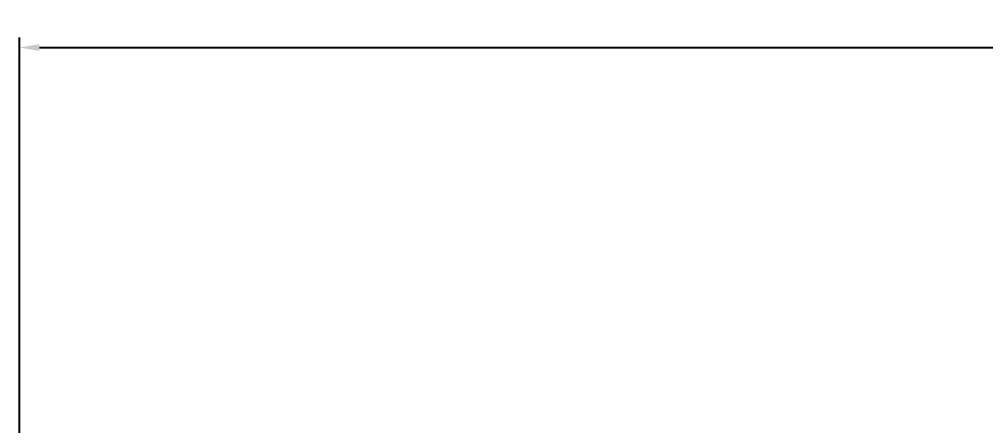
# Model space of a CAD drawing. Extents: x 590 to 906, y 793 to 938.
# Drawn here: x 589.8 to 710.5, y 887.7 to 938.5 of the extents above; entities that cross this region are included whole.
import ezdxf

# ---------------------------------------------------------------- set-up
doc = ezdxf.new("R2010")
doc.units = 0
doc.header["$MEASUREMENT"] = 0
doc.layers.get('0').update_dxf_attribs({"linetype": 'CONTINUOUS'})
doc.layers.get('Defpoints').update_dxf_attribs({"linetype": 'CONTINUOUS'})
doc.dimstyles.new('ISO-25', dxfattribs={"dimtxt": 2.5, "dimasz": 2.5, "dimexe": 1.25, "dimexo": 0.625, "dimtad": 1, "dimdec": 4, "dimdsep": 46, "dimtxsty": 'Standard', "dimcen": 2.5, "dimadec": 0, "dimazin": 0, "dimtfac": 1, "dimtdec": 4, "dimtmove": 2, "dimatfit": 3, "dimfxl": 1, "dimtolj": 1, "dimarcsym": 0})

# ---------------------------------------------------------------- blocks, each defined once
blk = doc.blocks.new('*D246')
at = {"color": 0, "lineweight": -2, "transparency": 16777216}
for p, q in [((589.84, 852.57), (589.84, 936.21)), ((893.05, 845.21), (893.05, 936.21)), ((592.34, 934.96), (890.55, 934.96))]:
    blk.add_line(p, q, dxfattribs=at)
at = {"color": 0, "transparency": 16777216}
for points in [[(592.34, 935.38), (592.34, 934.54), (589.84, 934.96)], [(890.55, 935.38), (890.55, 934.54), (893.05, 934.96)]]:
    blk.add_solid(points, dxfattribs=at)
at = {"layer": 'Defpoints', "color": 0, "transparency": 16777216}
for p in [(893.05, 934.96), (589.84, 851.95), (893.05, 844.58)]:
    blk.add_point(p, dxfattribs=at)
at = {"color": 0, "transparency": 16777216, "insert": (741.44, 936.83), "char_height": 2.5, "attachment_point": 5}
blk.add_mtext('\\A1;303.2131', dxfattribs=at)

msp = doc.modelspace()

# ---------------------------------------------------------------- dimensions: what is measured, and where the dimension line sits
dim = msp.add_linear_dim(base=(893.05132, 934.95929), p1=(589.83821, 851.94774), p2=(893.05132, 844.58175), dimstyle='ISO-25', override={"dimtmove": 0, "dimtzin": 0})
dim.commit()
dim.dimension.update_dxf_attribs({"geometry": '*D246', "text_midpoint": (741.44476, 936.83429)})

doc.saveas('drawing.dxf')
